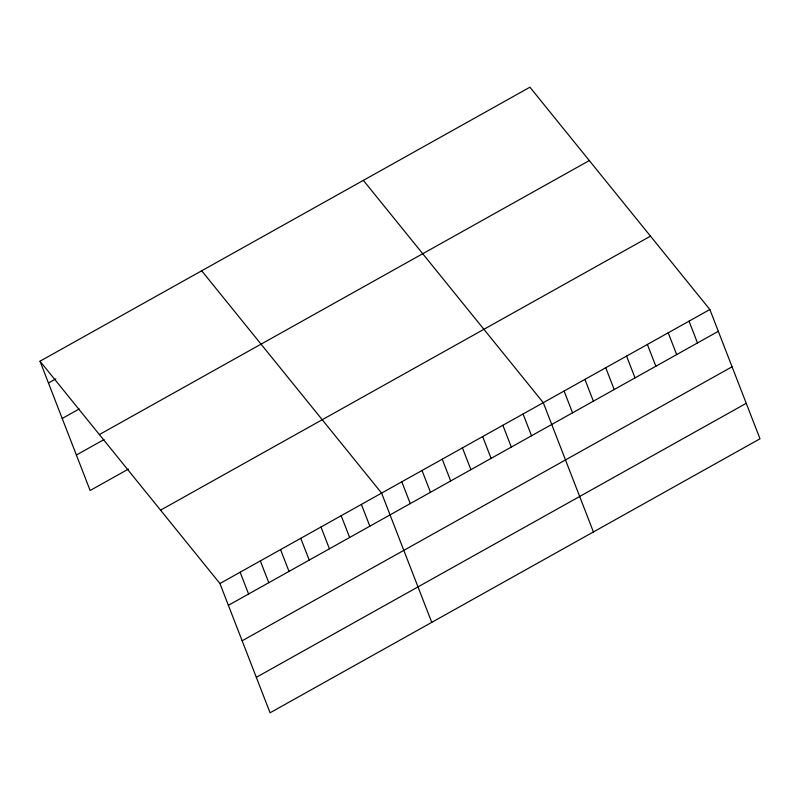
<?xml version="1.0" encoding="UTF-8"?>
<svg xmlns="http://www.w3.org/2000/svg" width="800" height="800" viewBox="0 0 800 800"><rect width="100%" height="100%" fill="white"/><g stroke="black" fill="none" stroke-linecap="round" stroke-linejoin="round"><path stroke-width="1.2" d="M40 361.21L529.93 87.21L709.86 309.51L760 438.79L270.07 712.79L219.93 583.52L40 361.21L90.14 490.49L128.43 469.07M48.45 383.01L55.9 378.84M62.21 418.48L79.23 408.96M99.38 434.57L589.31 160.57M76.39 455.02L104.04 439.55M160.55 510.16L650.48 236.15M219.93 583.52L709.86 309.51M228.38 605.31L718.31 331.31M242.14 640.78L732.07 366.78M256.31 677.33L746.24 403.32M363.36 180.37L543.28 402.67L593.42 531.95M201.68 270.79L381.6 493.1L431.75 622.37M689.04 321.16L697.49 342.95M668.21 332.8L676.67 354.6M647.39 344.45L655.85 366.25M626.57 356.09L635.02 377.89M605.75 367.74L614.2 389.54M584.92 379.38L593.38 401.18M564.1 391.03L572.56 412.83M523.07 413.98L531.53 435.77M502.86 425.28L511.32 447.08M482.65 436.58L491.11 458.38M462.44 447.89L470.9 469.68M442.23 459.19L450.69 480.98M422.02 470.49L430.48 492.29M401.81 481.79L410.27 503.59M361.39 504.4L369.85 526.2M341.18 515.7L349.64 537.5M320.97 527L329.43 548.8M300.76 538.31L309.22 560.1M280.55 549.61L289.01 571.41M260.34 560.91L268.8 582.71M240.13 572.22L248.59 594.01"/></g></svg>
